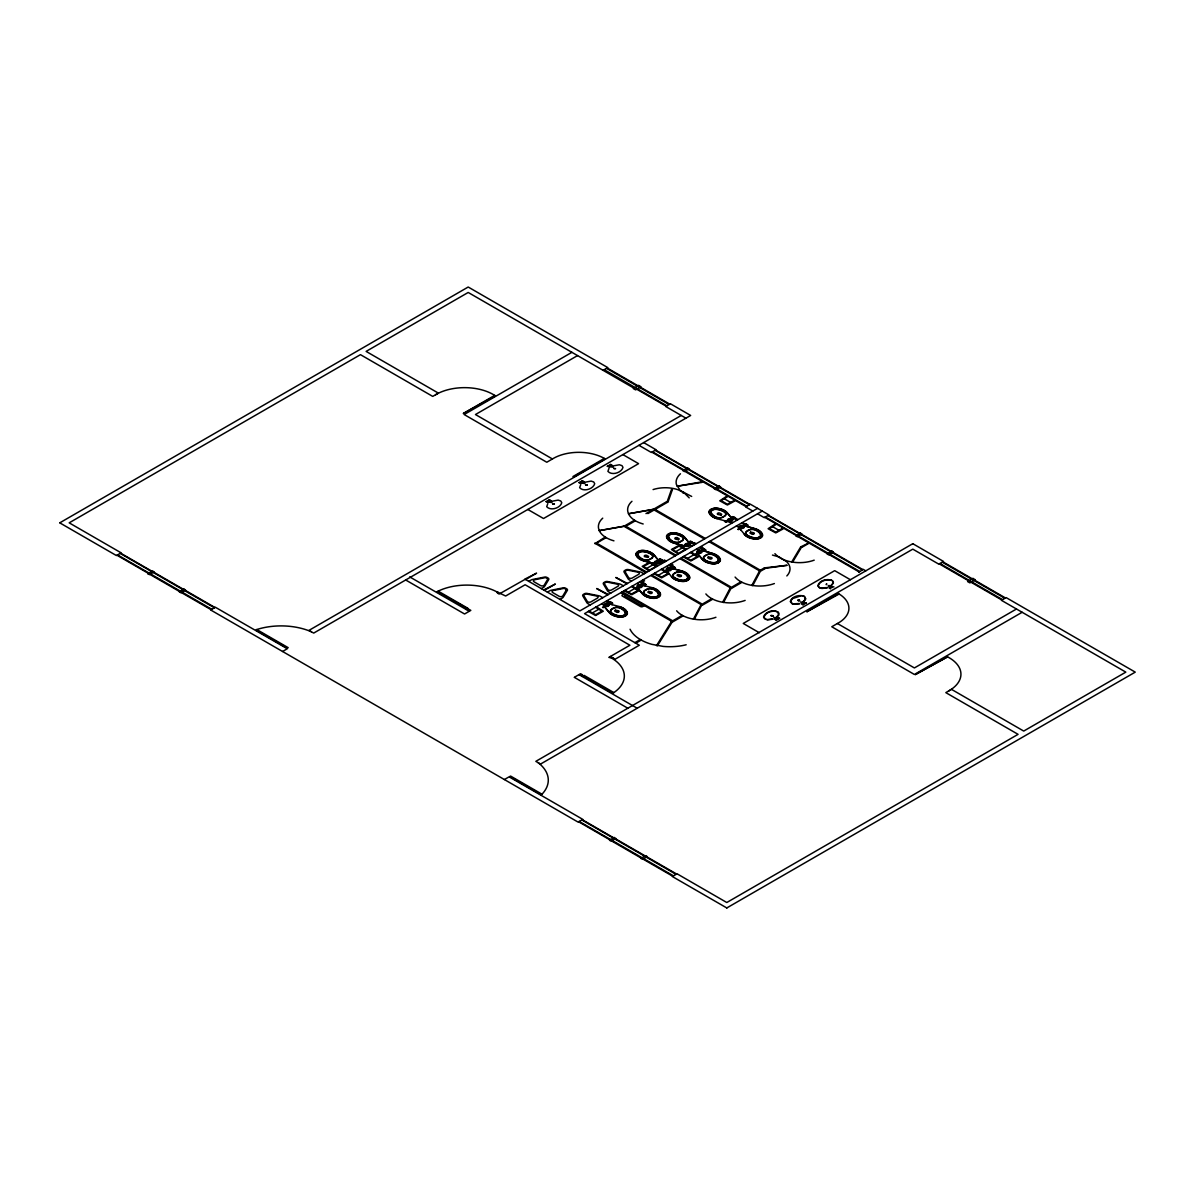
<?xml version="1.0" encoding="UTF-8"?>
<svg xmlns="http://www.w3.org/2000/svg" width="1195" height="1195" viewBox="0 0 1195 1195"><rect width="100%" height="100%" fill="white"/><g stroke="black" fill="none" stroke-linecap="round" stroke-linejoin="round"><path stroke-width="1.5" d="M654.113 563.413L652.261 564.488L654.546 563.667L654.487 562.696M682.838 546.847L684.69 545.771M686.139 545.742L685.079 545.039M727.172 521.154L725.335 522.215L727.621 521.408M728.875 521.184L728.577 521.08A2.106 1.225 0 0 1 728.532 518.959A2.106 1.225 0 0 1 731.698 520.019A2.106 1.225 0 0 1 728.532 521.065L727.561 520.422M606.462 604.506L607.926 605.611M639.056 585.938L639.056 586.999M639.011 587.014L640.908 587.014L641.073 586.103M740.885 526.816C745.292 525.173 741.527 530.072 740.915 526.831M657.429 561.755C659.117 563.935 652.918 562.651 656.189 561.56M685.766 544.636C689.186 541.903 687.991 547.564 685.855 544.442M667.124 501.795L671.53 489.397L672.427 489.562L668.02 501.96M694.34 619.249L701.749 604.969M760.334 571.315L752.79 585.505L751.879 585.371L759.422 571.165L760.334 571.315L709.128 541.738M800.665 546.952L791.702 561.979L792.614 562.128L801.576 547.116M606.477 604.521L605.865 605.79L607.971 605.626M730.698 520.393L730.235 519.377M547.818 503.558L546.698 506.725C550.611 511.131 560.231 508.219 561.784 502.722L560.769 501.004L558.155 500.107L550.895 501.452M580.755 484.543L579.65 487.709C583.548 492.101 593.168 489.203 594.722 483.706L593.706 481.973L591.092 481.092L583.832 482.436M609.032 468.216L607.926 471.383C611.825 475.774 621.445 472.876 622.998 467.379L621.997 465.647L619.368 464.765L612.109 466.11M609.091 602.459L610.167 601.847L609.047 602.429M609.629 602.16L610.585 602.086L606.702 600.951L609.629 602.863A1.643 0.956 0 0 0 610.899 603.624L612.228 602.952A2.315 1.329 0 0 0 610.794 602.116L608.419 603.505L612.318 604.61M611.422 603.804L612.482 603.191L611.287 603.819M612.691 603.311L611.75 603.893M658.803 559.499L660.133 559.036L659.013 559.618M642.238 583.683L643.313 583.07L642.193 583.653M660.91 560.724L661.97 560.096L664.793 561.859M642.731 583.922L643.746 583.324M663.942 562.352C657.429 562.023 664.779 559.35 661.388 560.993L660.626 560.649A1.643 0.956 0 0 1 659.326 559.917L659.819 558.857M645.673 584.34L644.434 585.042L639.863 582.189L643.941 583.339A2.315 1.329 0 0 1 645.39 584.176L644.523 584.997L645.644 584.415M644.777 585.147L645.853 584.534M694.519 544.696L691.203 543.008A1.643 0.956 0 0 1 689.903 542.276L690.008 541.454M671.47 566.818L672.531 566.206L672.008 567.222A1.643 0.956 0 0 0 673.278 567.983L674.607 567.296A2.315 1.329 0 0 0 673.158 566.475L670.783 567.864L672.202 568.671L674.607 567.296M671.993 566.505L672.964 566.445L669.081 565.31L671.515 566.729M691.487 543.068L692.562 542.455L695.37 544.218M692.024 542.769L692.981 542.709M692.443 543.008L693.04 542.739M673.786 568.163L674.861 567.55M675.07 567.67L673.995 568.282M702.63 548.893L703.586 548.834M703.033 549.177L703.795 548.849A2.315 1.329 0 0 1 705.229 549.685L704.288 550.566M704.423 550.551L705.752 550.073L703.93 550.357M705.692 550.044L704.751 550.626M731.863 517.226L733.147 516.733M733.969 518.451L735.015 517.719A2.315 1.329 0 0 0 733.566 516.882L732.042 517.435L733.192 516.763M734.507 518.137L734.94 518.391M744.321 524.426L745.381 523.813L744.261 524.396M744.858 524.112L745.814 524.052M746.651 525.77L747.712 525.143M648.108 557.303L648.616 556.482L646.749 555.376A1.568 0.911 0 0 0 644.553 556.646L647.899 557.423M615.231 610.227L614.723 611.048L616.575 612.154A1.568 0.911 0 0 0 618.786 610.884L615.425 610.107M678.685 539.662L679.163 538.811L677.326 537.72A1.568 0.911 0 0 0 675.13 538.99L678.476 539.781M648.377 591.45L647.869 592.272L649.736 593.377A1.568 0.911 0 0 0 651.932 592.108L648.586 591.331M721.168 515.03L721.705 514.268L719.808 513.103A1.568 0.911 0 0 0 717.612 514.373L720.958 515.15M677.595 574.571L677.087 575.392L678.954 576.513A1.568 0.911 0 0 0 681.15 575.243L677.804 574.451M708.232 556.96L707.724 557.781L709.591 558.902A1.568 0.911 0 0 0 711.787 557.632L708.426 556.84M750.445 532.178L749.952 533L751.804 534.12A1.568 0.911 0 0 0 754 532.851L750.654 532.059M690.068 541.738L691.083 541.514A2.315 1.329 0 0 1 692.517 542.351L690.112 543.71L688.693 542.903L691.083 541.514M582.234 480.808L584.923 483.587L579.142 482.586M776.302 617.188L778.348 615.066L778.079 612.154M776.705 617.427L778.737 615.291L779.02 613.229C775.077 608.569 765.203 611.332 763.545 616.993L766.1 619.518M803.025 601.757L805.072 599.636L804.803 596.723M803.428 601.996L805.848 598.785L803.817 596.051M830.615 585.834L832.661 583.713L832.945 581.651M831.003 586.058L833.423 582.861L832.392 580.785M549.282 499.824L551.97 502.602L546.205 501.601M610.511 464.482L613.199 467.26L607.418 466.259M776.436 620.13L773.748 617.352L779.528 618.353M802.383 603.266L801.397 603.833L803.04 604.775L803.294 603.908L800.486 601.921L806.252 602.922M645.763 589.807L645.883 589.732A11.726 6.767 0 0 1 647.496 588.926A6.946 4.018 0 0 1 649.856 588.508A8.664 5.004 0 0 1 652.246 588.762A11.666 6.737 0 0 1 654.218 589.464A18.732 10.815 0 0 1 657.653 592.093A10.098 5.826 0 0 1 658.594 593.691A5.049 2.913 0 0 1 657.34 596.499M674.981 572.943L675.1 572.868A11.726 6.767 0 0 1 676.714 572.046A6.946 4.018 0 0 1 679.089 571.628A8.664 5.004 0 0 1 681.464 571.882A11.666 6.737 0 0 1 683.435 572.584A18.732 10.815 0 0 1 686.871 575.213A10.098 5.826 0 0 1 687.812 576.827A5.049 2.913 0 0 1 686.513 579.665A5.049 2.913 0 0 1 681.613 580.411M683.271 547.101L685.138 546.025M603.116 607.702L604.849 606.627M636.143 588.926L637.996 587.85M665.361 572.061L667.213 570.986L666.377 570.373A3.107 1.792 0 0 1 666.974 568.327A3.107 1.792 0 0 1 670.529 567.983L672.262 568.641M696.117 554.435L697.85 553.375M738.346 529.654L740.078 528.593M59.75 522.842L468.201 287.024L607.792 367.612L603.072 370.33M147.836 573.69L152.542 570.971L154.155 571.897L149.435 574.616L147.821 573.69M494.685 395.381L463.272 413.515L495.432 395.814L494.685 395.381A40.466 23.362 0 0 0 435.548 394.753M571.897 352.316L464.153 414.531L546.787 462.241L552.434 458.97A36.074 20.823 0 0 1 604.326 458.417L605.133 458.88L573.719 477.014L572.928 476.551L604.326 458.417M577.543 355.587L475.461 414.531L552.434 458.97M256.776 629.526L255.939 630.019L287.353 648.153L288.204 647.675L256.776 629.526A50.22 28.994 0 0 1 311.327 631.737M681.24 415.457L308.967 630.377L313.688 633.096L690.665 415.457L670.395 403.746L665.69 406.479L685.945 418.175M282.573 651.484L287.293 648.765L215.384 607.254L210.664 609.973L578.081 822.1L582.802 819.382L509.1 776.825L504.395 779.543M548.684 502.049L546.07 501.676L549.416 499.749L551.059 500.69L550.073 501.258M581.621 483.034L579.007 482.66L582.368 480.734L583.996 481.675L583.011 482.242M609.898 466.707L607.284 466.334L610.645 464.407L612.273 465.348L611.287 465.916M525.128 579.306L499.122 594.049L497.389 593.049L498.181 592.586A44.454 25.663 0 0 0 438.162 591.137L437.056 591.779L470.83 610.376L464.571 613.991L405.673 579.978M466.125 609.465L468.007 608.374L438.162 591.137M525.576 579.5L536.57 573.152L524.904 579.112L579.859 610.914L757.54 508.338M594.961 543.65L605.103 537.153L606.044 537.69L596.589 543.142L646.48 571.957M528.728 581.382L531.028 580.053A4.436 2.569 0 0 1 533 579.396L544.502 577.095A2.659 1.539 0 0 1 547.101 577.484L548.057 578.036A2.659 1.539 0 0 1 548.729 579.53L544.741 586.177A4.436 2.569 0 0 1 543.591 587.313L541.29 588.642M645.972 513.596L666.676 501.661M647.869 513.596L667.617 502.199L666.676 501.661M718.912 486.036L714.192 488.77L715.805 489.696L720.525 486.962L718.912 486.036L720.525 486.962M543.695 589.971L555.361 584.011L544.367 590.36M547.37 592.152L549.67 590.823A4.436 2.569 0 0 1 551.642 590.166L563.159 587.85A2.659 1.539 0 0 1 565.743 588.254L566.699 588.806A2.659 1.539 0 0 1 567.386 590.3L563.383 596.932A4.436 2.569 0 0 1 562.247 598.083L559.932 599.412M726.605 496.298L719.763 500.81L727.396 505.007L734.776 501.019M727.441 496.747L721.093 500.675L727.396 504.23L734.014 500.541M689.336 541.828L690.396 541.215M732.879 516.584L732.401 517.644M658.983 559.708L660.491 559.155A2.315 1.329 0 0 1 661.94 559.992L659.535 561.366L658.116 560.545L659.998 561.082M657.145 561.127L659.595 561.321M638.13 551.642A8.679 5.019 0 0 0 636.308 553.569A8.649 4.989 0 0 0 636.591 555.69A14.161 8.186 0 0 0 644.105 560.843L653.874 563.547L644 560.993A14.43 8.335 0 0 1 636.337 555.735A8.918 5.153 0 0 1 636.039 553.524A8.948 5.168 0 0 1 637.921 551.537A8.948 5.168 0 0 1 641.371 550.462A8.918 5.153 0 0 1 645.18 550.626A14.43 8.335 0 0 1 654.277 555.048L658.49 560.336L660.491 559.155M687.722 543.471L689.022 543.934M730.22 518.854L731.594 519.646M733.566 516.882L731.191 518.271L732.998 518.854M657.31 561.067L659.311 561.217M688.201 543.441L690.187 543.68M730.892 518.929L732.669 519.048M658.938 560.963L659.939 561.127M689.605 543.396L690.516 543.486M646.54 568.506L653.067 564.742M654.845 563.696L655.816 563.457M675.758 551.642L682.3 547.878M731.698 519.586L732.386 518.959M732.998 518.764L733.999 518.212M686.333 545.846L686.094 545.712A2.106 1.225 0 0 1 686.049 543.591A2.106 1.225 0 0 1 689.201 544.636A2.106 1.225 0 0 1 686.035 545.697M733.775 518.436L735.074 517.749M762.246 511.072L584.579 613.632L639.325 645.24L615.126 659.207L610.406 656.488M624.044 593.87L622.476 594.781A1.673 0.956 0 0 0 622.476 596.141L640.46 606.522A1.673 0.956 0 0 0 642.82 606.522L644.389 605.611M607.448 604.087L608.823 604.879M742.663 526.039L744.052 526.846M744.276 534.434A14.43 8.335 0 0 0 753.373 538.855A8.918 5.153 0 0 0 757.182 539.035A8.948 5.168 0 0 0 760.632 537.944A8.948 5.168 0 0 0 762.515 535.957A8.918 5.153 0 0 0 762.231 533.747A14.43 8.335 0 0 0 754.553 528.504L743.634 525.456L746.009 524.067A2.315 1.329 0 0 1 747.458 524.904L746.516 525.785M592.347 612.96L598.874 609.196M605.805 606.313L604.909 605.79M607.643 604.028L609.898 604.282M628.331 592.197L634.859 588.418M637.936 586.879L639.25 587.641M640.595 585.311L641.969 586.103M643.941 583.339L641.566 584.728L642.985 585.55L645.39 584.176M669.812 568.432L671.202 569.238M705.229 549.685L702.824 551.059L701.42 550.238L703.302 550.79M741.333 528.369L740.138 527.757M742.827 525.979L745.127 526.233M641.267 585.386L643.044 585.505M658.311 575.318L664.838 571.539M670.022 568.387L671.007 567.983M687.528 558.438L694.056 554.674M699.105 553.151L697.716 552.434M700.449 550.82L702.899 551.014M702.944 549.431L701.898 550.029L712.22 553.419A14.161 8.186 0 0 1 719.748 558.573A8.649 4.989 0 0 1 720.032 560.694A8.679 5.019 0 0 1 718.21 562.621M625.224 594.542L624.343 595.842L640.864 605.387L643.209 604.939M642.372 585.147L645.464 585.834M671.59 568.267L681.703 570.896A14.43 8.335 0 0 1 689.366 576.154A8.918 5.153 0 0 1 689.664 578.35A8.948 5.168 0 0 1 687.782 580.337A8.948 5.168 0 0 1 684.332 581.427A8.918 5.153 0 0 1 680.523 581.248A14.43 8.335 0 0 1 671.426 576.827M608.927 604.819L609.599 604.192M610.212 603.998L611.228 603.43M744.156 526.771L744.829 526.159M745.441 525.964L746.457 525.397M611.004 603.654L612.228 602.952M641.834 585.714L642.761 585.416M667.512 571.016L668.483 570.762M671.306 569.178L671.978 568.551M700.703 550.671L701.823 551.612L702.615 550.925M746.233 525.621L747.458 524.904M673.651 568.178L674.891 567.461M747.98 525.292L746.143 525.576A1.643 0.956 0 0 1 744.843 524.844L741.931 522.917L746.009 524.067M774.943 524.202L768.101 528.713L775.734 532.925L783.113 528.922M775.764 524.65L769.431 528.593L775.734 532.134L782.337 528.444M574.302 677.341L580.561 673.711L582.294 674.712L581.502 675.175L612.766 693.219L613.871 692.592A44.454 25.663 0 0 0 611.362 657.937L608.838 657.384L629.899 645.24L525.128 584.758L505.649 596.006L496.761 591.779L498.181 592.586M634.844 642.656L640.266 639.519L641.222 640.057L635.785 643.194M760.632 570.06L764.068 568.073L765.009 568.626L760.632 571.15M808.447 543.546L802.009 547.25L801.068 546.712L808.403 543.157M731.474 588.388L741.871 582.383L740.915 581.845L731.474 587.298L681.195 558.259M582.129 676.445L584.011 675.354L613.871 692.592M613.558 658.296L611.362 657.937M831.78 551.194L827.059 553.927L828.673 554.853L833.378 552.135L831.78 551.194L833.378 552.135M775.66 618.696L774.674 619.264L776.302 620.205L779.663 618.263L777.049 617.89M803.772 602.459L806.386 602.833L803.04 604.775M829.972 587.342L828.986 587.91L830.615 588.851M831.347 586.536L833.976 586.909M838.367 593.542A36.074 20.823 0 0 1 837.411 623.506L831.765 626.763L914.399 674.473L1022.143 612.273M541.992 794.197L541.156 794.69L509.742 776.541L510.579 776.063L541.992 794.197A50.22 28.994 0 0 0 538.183 762.709M1016.482 609.002L914.399 667.945L837.411 623.506M947.56 656.847L915.4 674.548L947.56 656.847A40.466 23.362 0 0 1 948.636 690.979M726.799 907.946L1135.25 672.128L1006.145 597.605L1001.44 600.323L1125.824 672.128L1023.727 731.071L951.474 689.351L945.813 692.622L1018.08 734.342L726.799 902.509L677.057 873.799L672.337 876.518L726.844 907.976M737.778 529.34L739.227 527.981A3.107 1.792 0 0 1 739.839 525.934A3.107 1.792 0 0 1 743.38 525.591L743.38 525.591M695.55 554.121L697.402 553.121M666.78 570.732L665.481 572.061M635.71 588.672L637.562 587.596M602.549 607.374L603.998 606.014A3.107 1.792 0 0 1 604.61 603.968A3.107 1.792 0 0 1 608.15 603.624L608.658 603.639M674.966 572.958L674.846 573.017A11.726 6.767 0 0 0 673.427 573.958A6.946 4.018 0 0 0 672.695 575.318A8.664 5.004 0 0 0 673.143 576.692A11.666 6.737 0 0 0 674.368 577.827A18.732 10.815 0 0 0 678.909 579.814A10.098 5.826 0 0 0 681.688 580.352M645.629 589.882L645.748 589.822A11.726 6.767 0 0 0 644.21 590.823A6.946 4.018 0 0 0 643.478 592.182A8.664 5.004 0 0 0 643.926 593.571A11.666 6.737 0 0 0 645.151 594.707A18.732 10.815 0 0 0 649.692 596.678A10.098 5.826 0 0 0 652.47 597.231A5.049 2.913 0 0 0 657.34 596.499M700.464 552.628L700.464 551.343M639.011 585.923L641.117 586.088M826.955 587.611L820.009 587.94M827.358 587.85L821.891 588.478L818.874 587.372M799.38 603.535L792.434 603.863M799.769 603.774L792.823 604.087L790.283 601.563C791.583 596.604 798.335 594.826 802.861 595.857M772.657 618.965L767.175 619.607M773.045 619.204L767.578 619.846L764.561 618.726M728.92 519.347L730.25 519.347M730.25 520.676L728.92 520.676M655.846 561.62L656.862 561.545M700.479 552.643L698.477 551.985L700.479 551.313M669.514 570.314C672.934 568.641 665.406 568.611 668.841 570.314M701.614 481.884L677.012 486.245L701.898 482.407M653.127 509.399L628.525 513.76L653.127 509.399L704.348 538.99M764.382 567.894L787.132 565.295L764.666 568.417M801.233 595.707L792.584 598.59L790.866 600.741L791.688 603.52M826.761 584.056C826.611 585.117 825.551 584.549 826.582 583.877M799.186 599.98C795.84 600.756 802.024 601.399 798.783 599.756C795.676 600.114 800.545 601.563 798.992 599.8M830.45 579.933C825.969 579.426 819.516 580.949 818.246 585.879L818.53 586.82M759.363 570.792L760.274 570.941M701.883 605.058L700.987 604.894L693.429 619.1L694.34 619.264M772.463 555.077L779.11 556.945L786.624 561.62A25.065 14.474 0 0 1 786.833 575.945M724.08 520.661L726.874 521.319L717.06 518.72A14.43 8.335 0 0 1 709.397 513.462A8.918 5.153 0 0 1 709.098 511.266A8.948 5.168 0 0 1 710.98 509.279A8.948 5.168 0 0 1 714.431 508.189A8.918 5.153 0 0 1 718.24 508.353A14.43 8.335 0 0 1 727.337 512.789L731.564 518.062M727.516 521.468L728.248 521.632A3.107 1.792 0 0 0 731.788 521.289A3.107 1.792 0 0 0 732.386 519.242L732.386 519.242M684.391 545.936L674.577 543.337A14.43 8.335 0 0 1 666.915 538.079A8.918 5.153 0 0 1 666.616 535.883A8.948 5.168 0 0 1 668.498 533.896A8.948 5.168 0 0 1 671.948 532.806A8.918 5.153 0 0 1 675.758 532.985A14.43 8.335 0 0 1 684.855 537.406L689.067 542.679M685.751 546.264L685.751 546.264A3.107 1.792 0 0 0 689.291 545.906A3.107 1.792 0 0 0 689.903 543.859L689.903 543.859M701.151 550.357L701.151 550.357A3.107 1.792 0 0 0 697.611 550.716A3.107 1.792 0 0 0 696.999 552.762L697.297 553.18M703.198 550.85L712.339 553.285A14.43 8.335 0 0 1 720.002 558.528A8.918 5.153 0 0 1 720.301 560.724A8.948 5.168 0 0 1 718.419 562.726A8.948 5.168 0 0 1 714.968 563.801A8.918 5.153 0 0 1 711.159 563.637A14.43 8.335 0 0 1 702.062 559.215L697.566 553.554M655.174 563.906L655.174 563.906A3.107 1.792 0 0 0 658.714 563.547A3.107 1.792 0 0 0 659.326 561.516L659.326 561.516M641.297 584.848L641.297 584.848A3.107 1.792 0 0 0 637.757 585.206A3.107 1.792 0 0 0 637.159 587.238L637.159 587.238M745.321 526.129L754.448 528.638A14.161 8.186 0 0 1 761.962 533.792A8.649 4.989 0 0 1 762.261 535.913A8.679 5.019 0 0 1 760.438 537.84A8.679 5.019 0 0 1 757.137 538.87A8.649 4.989 0 0 1 753.447 538.706A14.161 8.186 0 0 1 744.515 534.374L739.854 528.728L740.93 530.386M684.451 545.906L674.697 543.202A14.161 8.186 0 0 1 667.168 538.049A8.649 4.989 0 0 1 666.885 535.913A8.679 5.019 0 0 1 668.707 534.001A8.679 5.019 0 0 1 672.008 532.955A8.649 4.989 0 0 1 675.683 533.134A14.161 8.186 0 0 1 684.615 537.481L688.977 542.739M672.471 568.521L681.583 571.031A14.161 8.186 0 0 1 689.112 576.184A8.649 4.989 0 0 1 689.395 578.32A8.679 5.019 0 0 1 687.588 580.232M643.254 585.386L652.485 587.761A14.43 8.335 0 0 1 660.148 593.019A8.918 5.153 0 0 1 660.447 595.215A8.948 5.168 0 0 1 658.564 597.201A8.948 5.168 0 0 1 655.114 598.292A8.918 5.153 0 0 1 651.305 598.127A14.43 8.335 0 0 1 642.208 593.706L637.712 588.03M610.092 604.162L619.339 606.537A14.43 8.335 0 0 1 627.002 611.795A8.918 5.153 0 0 1 627.285 613.991A8.948 5.168 0 0 1 625.403 615.978A8.948 5.168 0 0 1 621.968 617.068A8.918 5.153 0 0 1 618.159 616.904A14.43 8.335 0 0 1 609.047 612.467L604.565 606.806L609.301 612.408A14.161 8.186 0 0 0 618.233 616.754A8.649 4.989 0 0 0 621.908 616.919A8.679 5.019 0 0 0 625.239 615.873M831.795 580.367C827.045 578.41 819.397 580.307 817.858 585.64L819.262 587.596M802.472 595.633L804.22 596.29M777.497 611.72C772.747 610.212 765.427 611.974 763.949 617.232L764.217 618.173M691.681 496.448L680.299 490.637L676.37 484.408A27.171 15.684 0 0 1 680.448 473.773M832.377 587.014L829.016 585.445L828.06 585.998L830.794 587.925M607.165 367.97L638.07 385.806M640.326 387.15L669.738 404.134M942.885 561.829L972.297 578.813M974.582 580.143L1005.488 597.978M606.522 368.329L669.14 404.478M942.287 562.188L1004.89 598.322M604.207 369.673L666.81 405.822M939.957 563.517L1002.56 599.666M636.741 389.226L666.153 406.195M939.3 563.906L968.712 580.889M970.997 582.219L1001.888 600.054M633.977 388.166L468.201 292.461L366.118 351.405L438.386 393.125L432.724 396.396L360.457 354.661L69.176 522.842L121.128 552.837L116.408 555.555L60.123 523.052M643.657 442.583L656.07 449.753L651.365 452.487L638.937 445.317M865.792 570.837L863.193 569.343L858.846 572.271M688.634 469.097L718.449 486.305M720.107 487.216L749.907 504.424M801.501 534.255L831.317 551.463M832.96 552.374L862.775 569.582M655.532 450.067L686.961 468.216M768.4 515.224L799.814 533.373M655.114 450.306L686.542 468.455M688.141 469.381L717.956 486.589M719.569 487.515L749.37 504.738M767.982 515.478L799.395 533.612M801.008 534.538L830.824 551.746M832.422 552.688L862.237 569.895M652.5 451.829L683.913 469.964M685.527 470.89L715.342 488.098M716.94 489.024L746.755 506.247M765.368 516.987L796.781 535.121M798.394 536.047L828.21 553.27M829.808 554.196L859.623 571.404M651.902 452.173L683.331 470.307M764.77 517.33L796.184 535.465M684.795 471.308L714.61 488.516M716.253 489.427L746.068 506.65M797.662 536.465L827.478 553.688M829.106 554.599L858.921 571.808M752.82 511.072L745.62 506.904L750.326 504.185L768.938 514.926L764.217 517.644L757.54 513.79M772.448 526.577L778.976 530.341M850.392 579.724L834.693 570.657L743.245 623.446L759.348 632.752M734.985 517.808L737.853 519.586M737.001 520.079L733.7 518.391A1.643 0.956 0 0 1 732.386 517.659M622.879 454.593L638.578 463.66L543.531 518.525L527.817 509.458M732.206 517.779L733.461 518.496M744.664 524.963L745.919 525.695M682.45 492.549L683.391 493.087M727.128 520.886L728.069 521.423M729.204 521.871L731.669 523.29M736.374 526.009L738.824 527.413M739.585 528.07L740.527 528.623M655.054 509.414L705.289 538.437M710.069 541.201L760.334 570.224M694.205 542.605L695.998 543.65M701.256 546.683L703.063 547.713M703.646 548.863L699.702 547.698L702.63 549.61A1.643 0.956 0 0 0 703.9 550.372M702.436 549.745L703.691 550.462M690.172 544.935L691.98 545.966M697.178 549.028L699.643 550.447M697.357 552.852L698.298 553.404M691.233 552.075L698.492 556.706L690.829 560.993L683.062 556.78M690.441 552.523L697.088 556.706L690.755 560.201L683.854 556.317M675.713 555.107L625.821 526.278L635.277 520.826L634.336 520.288L623.939 526.278L675.19 555.884M680.239 558.812L731.459 588.373M664.196 559.932L666.003 560.963M671.246 564.01L673.054 565.041M671.799 567.356L673.069 568.088M672.665 568.402L671.261 567.58L671.889 568.028M659.864 562.427L661.671 563.472M666.915 566.505L668.722 567.55M666.735 570.463L667.676 571.016M662.015 568.939L669.275 573.585L661.597 577.872L653.844 573.66M661.208 569.403L667.9 573.54L661.597 577.08L654.636 573.197M651.977 575.139L702.257 604.162L711.697 598.71L712.638 599.248L702.257 605.253L651.036 575.676M594.707 543.142L645.539 572.51M644.06 573.869L641.745 572.539A4.436 2.569 0 0 0 639.773 571.867L628.271 569.567A2.659 1.539 0 0 0 625.687 569.955L624.731 570.508A2.659 1.539 0 0 0 624.044 572.002L628.032 578.649A4.436 2.569 0 0 0 629.182 579.784L631.483 581.114M642.925 580.008L644.583 580.964M641.745 581.039L643.537 582.084M642.029 584.46L643.448 585.266M637.458 583.518L639.265 584.549M637.518 587.342L638.459 587.88M632.394 586.043L639.235 590.539L631.752 594.737L624.223 590.748M627.465 583.429L615.813 577.469L626.807 583.817M631.602 586.491L637.906 590.42L631.543 593.96L625.03 590.3M623.357 585.819L621.041 584.489A4.436 2.569 0 0 0 619.07 583.817L607.568 581.517A2.659 1.539 0 0 0 604.984 581.92L604.028 582.458A2.659 1.539 0 0 0 603.341 583.952L607.329 590.599A4.436 2.569 0 0 0 608.479 591.734L610.779 593.078M622.416 591.809L672.68 620.832L682.121 615.38L683.062 615.918L672.68 621.923L621.475 592.361M621.027 592.601L623.626 594.109M608.33 594.483L596.678 588.523L607.672 594.871M602.773 597.694L600.458 596.365A4.436 2.569 0 0 0 598.486 595.707L586.984 593.407A2.659 1.539 0 0 0 584.4 593.795L583.444 594.348A2.659 1.539 0 0 0 582.757 595.842L586.745 602.489A4.436 2.569 0 0 0 587.895 603.624L590.196 604.954M609.435 602.997L610.69 603.729M606.194 601.563L607.986 602.609M601.862 604.058L603.669 605.103M604.356 606.119L605.297 606.657M596.424 606.806L603.296 611.228L595.633 615.515L588.254 611.526M595.618 607.269L601.892 611.228L595.633 614.723L589.045 611.063M409.721 576.901L469.262 611.272M578.992 674.622L637.219 708.247M574.526 677.46L627.823 708.232M153.692 572.166L183.507 589.374M185.15 590.285L214.966 607.493M615.365 838.711L645.18 855.919M646.824 856.83L676.639 874.038M120.59 553.136L152.004 571.285M582.264 819.68L613.677 837.829M120.172 553.39L151.586 571.524M153.199 572.45L182.999 589.658M184.613 590.599L214.428 607.807M581.845 819.934L613.259 838.068M614.857 838.995L644.673 856.203M646.286 857.129L676.101 874.352M117.543 554.898L148.972 573.032M150.57 573.958L180.385 591.181M181.999 592.108L211.814 609.316M579.216 821.443L610.645 839.577M612.243 840.503L642.059 857.726M643.672 858.652L673.487 875.86M116.961 555.242L148.374 573.376M578.634 821.787L610.047 839.921M149.853 574.377L179.668 591.6M181.296 592.511L211.112 609.719M611.526 840.922L641.327 858.144M642.97 859.056L672.785 876.264M724.155 498.688L730.683 502.453M689.724 542.396L690.979 543.128M690.59 543.441L689.171 542.62L689.814 543.068M684.645 545.503L685.586 546.055M686.438 549.297L679.059 545.293L671.426 549.506L678.252 554.017M659.147 560.052L660.402 560.769M654.068 563.159L655.009 563.696M657.205 566.161L649.826 562.158L642.193 566.37L649.034 570.881M831.406 580.128L832.781 581.024M774.913 553.658C780.126 559.559 788.207 561.784 795.78 562.501A27.171 15.684 0 0 0 814.198 560.156M731.459 518.122L727.098 512.849A14.161 8.186 0 0 0 718.165 508.502A8.649 4.989 0 0 0 714.49 508.338A8.679 5.019 0 0 0 711.159 509.384A8.679 5.019 0 0 0 709.367 511.296A8.649 4.989 0 0 0 709.651 513.417A14.161 8.186 0 0 0 717.179 518.585M697.626 553.509L702.302 559.14A14.161 8.186 0 0 0 711.234 563.487A8.649 4.989 0 0 0 714.909 563.652A8.679 5.019 0 0 0 718.24 562.606M658.385 560.38L654.038 555.122A14.161 8.186 0 0 0 645.106 550.775A8.649 4.989 0 0 0 641.431 550.611A8.679 5.019 0 0 0 638.1 551.657M637.771 588L642.447 593.631A14.161 8.186 0 0 0 651.38 597.978A8.649 4.989 0 0 0 655.054 598.142A8.679 5.019 0 0 0 658.385 597.097A8.679 5.019 0 0 0 660.178 595.185A8.649 4.989 0 0 0 659.894 593.064A14.161 8.186 0 0 0 652.365 587.91M668.065 572.778L666.929 571.165L671.665 576.767A14.161 8.186 0 0 0 680.597 581.114A8.649 4.989 0 0 0 684.272 581.278A8.679 5.019 0 0 0 687.603 580.217M689.216 497.867L683.674 492.355L677.909 489.696A25.065 14.474 0 0 0 653.082 489.577M686.169 644.777A41.317 23.855 0 0 1 663.15 646.405L651.992 644.374A41.317 23.855 0 0 1 630.049 629.242M774.375 583.548A27.171 15.684 0 0 1 755.957 585.894L752.193 585.445A27.171 15.684 0 0 1 735.089 577.065M745.142 600.413A27.171 15.684 0 0 1 726.724 602.758L722.96 602.31A27.171 15.684 0 0 1 705.872 593.93M643.179 523.978A27.171 15.684 0 0 1 628.675 514.104L627.883 511.923A27.171 15.684 0 0 1 631.961 501.288M613.946 540.842A27.171 15.684 0 0 1 599.442 530.968L598.65 528.788A27.171 15.684 0 0 1 602.743 518.152M715.924 617.277A27.171 15.684 0 0 1 697.507 619.637L693.742 619.174A27.171 15.684 0 0 1 676.639 610.794M717.164 509.204A5.049 2.913 0 0 0 712.25 509.951A5.049 2.913 0 0 0 710.95 512.789A10.098 5.826 0 0 0 711.891 514.388A18.732 10.815 0 0 0 715.327 517.017A11.666 6.737 0 0 0 717.299 517.734A8.664 5.004 0 0 0 719.689 517.988A6.946 4.018 0 0 0 722.049 517.554A11.726 6.767 0 0 0 723.662 516.748L723.916 516.598A11.726 6.767 0 0 0 725.335 515.657A6.946 4.018 0 0 0 726.067 514.298A8.664 5.004 0 0 0 725.619 512.924A11.666 6.737 0 0 0 724.394 511.789A18.732 10.815 0 0 0 719.853 509.802A10.098 5.826 0 0 0 717.075 509.264M644.105 551.478A5.049 2.913 0 0 0 639.191 552.224A5.049 2.913 0 0 0 637.891 555.048A10.098 5.826 0 0 0 638.832 556.661A18.732 10.815 0 0 0 642.268 559.29A11.666 6.737 0 0 0 644.224 559.992A8.664 5.004 0 0 0 646.614 560.246A6.946 4.018 0 0 0 648.975 559.828A11.726 6.767 0 0 0 650.603 559.006L650.857 558.857A11.726 6.767 0 0 0 652.276 557.931A6.946 4.018 0 0 0 652.993 556.571A8.664 5.004 0 0 0 652.56 555.182A11.666 6.737 0 0 0 651.335 554.047A18.732 10.815 0 0 0 646.794 552.06A10.098 5.826 0 0 0 644.015 551.522M674.607 534.016A4.705 2.719 0 0 0 670.007 534.718A4.705 2.719 0 0 0 668.797 537.362A9.769 5.646 0 0 0 669.708 538.93A18.403 10.621 0 0 0 673.069 541.499A11.338 6.543 0 0 0 674.936 542.171A8.335 4.81 0 0 0 677.192 542.41A6.617 3.824 0 0 0 679.387 542.022A11.397 6.587 0 0 0 681.06 541.156A11.397 6.587 0 0 0 682.569 540.185A6.617 3.824 0 0 0 683.241 538.915A8.335 4.81 0 0 0 682.838 537.616A11.338 6.543 0 0 0 681.673 536.54A18.403 10.621 0 0 0 677.221 534.598A9.769 5.646 0 0 0 674.518 534.06M644.045 584.848A1.643 0.956 0 0 1 642.761 584.101M712.235 562.785A5.049 2.913 0 0 0 717.149 562.038A5.049 2.913 0 0 0 718.449 559.2A10.098 5.826 0 0 0 717.508 557.602A18.732 10.815 0 0 0 714.072 554.973A11.666 6.737 0 0 0 712.101 554.271A8.664 5.004 0 0 0 709.71 554.017A6.946 4.018 0 0 0 707.35 554.435A11.726 6.767 0 0 0 705.737 555.257L705.483 555.406A11.726 6.767 0 0 0 704.064 556.332A6.946 4.018 0 0 0 703.332 557.692A8.664 5.004 0 0 0 703.78 559.081A11.666 6.737 0 0 0 704.99 560.216A18.732 10.815 0 0 0 709.546 562.203A10.098 5.826 0 0 0 712.325 562.74M619.219 606.672A14.161 8.186 0 0 1 626.748 611.84A8.649 4.989 0 0 1 627.031 613.961A8.679 5.019 0 0 1 625.209 615.888M617.382 611.601L618.159 611.481L617.382 611.601M645.166 555.989L645.942 555.869L645.166 555.989M650.528 592.825L651.32 592.705L650.558 592.765M675.743 538.333L676.534 538.213L675.772 538.273M679.761 575.96L680.538 575.841L679.761 575.96M710.383 558.349L710.472 558.229M718.225 513.716L718.314 513.596M752.611 533.567L753.388 533.448L752.611 533.567M643.478 566.564L649.423 570.179L656.01 566.385L649.826 562.95L643.522 566.49M672.71 549.7L678.655 553.315L685.228 549.521L678.984 546.085L672.755 549.625M547.698 501.049L549.446 501.183L547.698 501.049M552.643 503.902L554.39 504.036L552.643 503.902M580.65 482.033L582.398 482.168L580.65 482.033M585.595 484.886L587.342 485.021L585.595 484.886M608.927 465.706L610.675 465.841L608.927 465.706M613.871 468.559L615.619 468.694L613.961 468.44M606.119 605.133C608.778 606.552 605.297 603.535 607.015 605.701L607.389 604.909L606.014 605.118M639.28 586.357L640.669 586.476L639.34 586.267M668.498 569.492C671.217 570.881 667.676 567.894 669.394 570.06L669.768 569.268L668.393 569.477M699.12 551.881C701.779 553.285 698.298 550.283 700.031 552.434L700.389 551.642L699.015 551.866M728.89 519.915L730.294 520.019L728.965 519.81M741.348 527.1C744.067 528.489 740.541 525.501 742.244 527.667L742.618 526.875L741.244 527.085M770.969 615.544L772.717 615.679L770.969 615.544M771.358 615.784L773.105 615.903L771.358 615.784M776.302 618.637L778.05 618.771L776.391 618.502M803.04 603.206L804.788 603.341L803.04 603.206M830.615 587.283L832.362 587.402L830.615 587.283M655.831 562.173C658.475 563.592 655.009 560.574 656.727 562.74L657.101 561.949L655.726 562.158M686.408 544.532C689.231 545.876 685.467 542.963 687.304 545.099L687.678 544.308L686.303 544.517M730.205 588.03L722.661 602.235L723.558 602.399L731.116 588.194L730.205 588.03M547.668 579.336L544.233 585.072A2.226 1.285 0 0 1 540.558 585.565L534.06 581.816A2.226 1.285 0 0 1 534.912 579.694L544.83 577.708A1.553 0.896 0 0 1 546.309 577.932L547.265 578.485A1.553 0.896 0 0 1 547.668 579.336M566.31 590.106L562.875 595.842A2.226 1.285 0 0 1 559.2 596.32L552.717 592.571A2.226 1.285 0 0 1 553.554 590.449L563.472 588.463A1.553 0.896 0 0 1 564.951 588.702L565.907 589.255A1.553 0.896 0 0 1 566.31 590.106M671.456 621.609L656.518 645.614L657.429 645.778L672.367 621.773L671.411 621.564M681.299 541.29L681.18 541.365A11.726 6.767 0 0 1 679.567 542.186A6.946 4.018 0 0 1 677.192 542.605A8.664 5.004 0 0 1 674.816 542.351A11.666 6.737 0 0 1 672.845 541.649A18.732 10.815 0 0 1 669.409 539.02A10.098 5.826 0 0 1 668.468 537.406A5.049 2.913 0 0 1 669.768 534.568A5.049 2.913 0 0 1 674.682 533.821A10.098 5.826 0 0 1 677.371 534.419A18.732 10.815 0 0 1 681.927 536.406A11.666 6.737 0 0 1 683.137 537.541A8.664 5.004 0 0 1 683.585 538.915A6.946 4.018 0 0 1 682.853 540.289A11.726 6.767 0 0 1 681.434 541.215L681.314 541.29M612.736 608.509L612.467 608.658A11.726 6.767 0 0 0 611.063 609.599A6.946 4.018 0 0 0 610.331 610.959A8.664 5.004 0 0 0 610.764 612.333A11.666 6.737 0 0 0 611.989 613.468A18.732 10.815 0 0 0 616.545 615.455A10.098 5.826 0 0 0 619.324 616.008A5.049 2.913 0 0 0 624.193 615.276A5.049 2.913 0 0 0 625.448 612.467A10.098 5.826 0 0 0 624.507 610.869A18.732 10.815 0 0 0 621.071 608.24A11.666 6.737 0 0 0 619.1 607.538A8.664 5.004 0 0 0 616.71 607.269A6.946 4.018 0 0 0 614.349 607.702A11.726 6.767 0 0 0 612.736 608.509M747.951 530.475L747.697 530.625A11.726 6.767 0 0 0 746.292 531.551A6.946 4.018 0 0 0 745.56 532.925A8.664 5.004 0 0 0 745.994 534.299A11.666 6.737 0 0 0 747.219 535.435A18.732 10.815 0 0 0 751.774 537.421A10.098 5.826 0 0 0 754.553 537.959A5.049 2.913 0 0 0 759.378 537.257A5.049 2.913 0 0 0 760.662 534.434A10.098 5.826 0 0 0 759.736 532.821A18.732 10.815 0 0 0 756.286 530.192A11.666 6.737 0 0 0 754.329 529.49A8.664 5.004 0 0 0 751.939 529.236A6.946 4.018 0 0 0 749.579 529.654A11.726 6.767 0 0 0 747.951 530.475M183.97 589.105L179.25 591.839L180.863 592.765L185.569 590.046L183.97 589.105M638.683 385.447L633.29 388.554L635.576 389.884L640.983 386.762L638.683 385.447M687.498 467.902L682.778 470.621L684.376 471.547L689.097 468.828L687.498 467.902M585.177 594.259L584.221 594.796A1.553 0.896 0 0 0 583.817 595.663L587.268 601.384A2.226 1.285 0 0 0 590.928 601.877L597.425 598.127A2.226 1.285 0 0 0 596.574 596.006L586.655 594.02A1.553 0.896 0 0 0 585.177 594.259M605.76 582.368L604.804 582.921A1.553 0.896 0 0 0 604.401 583.772L607.852 589.493A2.226 1.285 0 0 0 611.511 589.986L618.009 586.237A2.226 1.285 0 0 0 617.158 584.116L607.239 582.129A1.553 0.896 0 0 0 605.76 582.368M626.464 570.418L625.508 570.971A1.553 0.896 0 0 0 625.105 571.822L628.555 577.543A2.226 1.285 0 0 0 632.215 578.036L638.713 574.287A2.226 1.285 0 0 0 637.861 572.166L627.943 570.179A1.553 0.896 0 0 0 626.464 570.418M729.368 519.556L729.01 520.348L730.369 520.139L729.368 519.556M639.743 586.013L639.385 586.805L640.759 586.596L639.743 586.013M800.351 533.06L795.646 535.778L797.244 536.704L801.964 533.986L800.351 533.06M912.801 543.695L535.823 761.349L540.528 764.068L912.801 549.147L938.837 564.174L943.542 561.456L912.801 543.695M838.188 593.706L806.774 611.84L838.92 594.124L838.188 593.706M972.954 578.44L967.562 581.547L969.847 582.876L975.254 579.754L972.954 578.44M614.215 837.516L609.495 840.234L611.108 841.16L615.828 838.442L614.215 837.516M645.629 855.65L640.923 858.383L642.522 859.31L647.242 856.576L645.629 855.65M623.909 526.263L599.292 530.625L623.909 526.263M712.474 510.086A4.705 2.719 0 0 0 711.279 512.745A9.769 5.646 0 0 0 712.19 514.298A18.403 10.621 0 0 0 715.551 516.882A11.338 6.543 0 0 0 717.418 517.554A8.335 4.81 0 0 0 719.674 517.793A6.617 3.824 0 0 0 721.87 517.39A11.397 6.587 0 0 0 723.558 516.539A11.397 6.587 0 0 0 725.051 515.553A6.617 3.824 0 0 0 725.723 514.298A8.335 4.81 0 0 0 725.305 512.999A11.338 6.543 0 0 0 724.155 511.908A18.403 10.621 0 0 0 719.689 509.966A9.769 5.646 0 0 0 717 509.443A4.705 2.719 0 0 0 712.474 510.086M639.415 552.359A4.705 2.719 0 0 0 638.22 555.018A9.769 5.646 0 0 0 639.116 556.571A18.403 10.621 0 0 0 642.477 559.14A11.338 6.543 0 0 0 644.359 559.813A8.335 4.81 0 0 0 646.6 560.052A6.617 3.824 0 0 0 648.795 559.663A11.397 6.587 0 0 0 650.483 558.797A11.397 6.587 0 0 0 651.992 557.826A6.617 3.824 0 0 0 652.664 556.556A8.335 4.81 0 0 0 652.246 555.257A11.338 6.543 0 0 0 651.081 554.181A18.403 10.621 0 0 0 646.629 552.239A9.769 5.646 0 0 0 643.941 551.717A4.705 2.719 0 0 0 639.415 552.359M655.457 563.338A2.106 1.225 0 0 0 658.624 562.277A2.106 1.225 0 0 0 655.457 561.232A2.106 1.225 0 0 0 655.457 563.338M652.545 597.037A4.705 2.719 0 0 0 657.101 596.365A4.705 2.719 0 0 0 658.266 593.736A9.769 5.646 0 0 0 657.355 592.182A18.403 10.621 0 0 0 653.994 589.613A11.338 6.543 0 0 0 652.126 588.941A8.335 4.81 0 0 0 649.871 588.702A6.617 3.824 0 0 0 647.675 589.09A11.397 6.587 0 0 0 645.987 589.957A11.397 6.587 0 0 0 644.493 590.928A6.617 3.824 0 0 0 643.821 592.197A8.335 4.81 0 0 0 644.224 593.497A11.338 6.543 0 0 0 645.39 594.572A18.403 10.621 0 0 0 649.856 596.514A9.769 5.646 0 0 0 652.545 597.037M638.474 587.328A2.106 1.225 0 0 0 641.999 586.79A2.106 1.225 0 0 0 639.415 585.296A2.106 1.225 0 0 0 638.474 587.328M686.288 579.53A4.705 2.719 0 0 0 687.483 576.871A9.769 5.646 0 0 0 686.587 575.303A18.403 10.621 0 0 0 683.211 572.734A11.338 6.543 0 0 0 681.344 572.061A8.335 4.81 0 0 0 679.089 571.822A6.617 3.824 0 0 0 676.893 572.211A11.397 6.587 0 0 0 675.22 573.077A11.397 6.587 0 0 0 673.711 574.048A6.617 3.824 0 0 0 673.039 575.318A8.335 4.81 0 0 0 673.457 576.617A11.338 6.543 0 0 0 674.622 577.708A18.403 10.621 0 0 0 679.074 579.65A9.769 5.646 0 0 0 681.762 580.172A4.705 2.719 0 0 0 686.288 579.53M667.691 570.463A2.106 1.225 0 0 0 671.217 569.91A2.106 1.225 0 0 0 668.632 568.417A2.106 1.225 0 0 0 667.691 570.463M716.91 561.904A4.705 2.719 0 0 0 718.12 559.245A9.769 5.646 0 0 0 717.209 557.692A18.403 10.621 0 0 0 713.848 555.122A11.338 6.543 0 0 0 711.981 554.45A8.335 4.81 0 0 0 709.725 554.211A6.617 3.824 0 0 0 707.53 554.599A11.397 6.587 0 0 0 705.842 555.466A11.397 6.587 0 0 0 704.348 556.437A6.617 3.824 0 0 0 703.661 557.707A8.335 4.81 0 0 0 704.079 559.006A11.338 6.543 0 0 0 705.244 560.082A18.403 10.621 0 0 0 709.696 562.023A9.769 5.646 0 0 0 712.399 562.546A4.705 2.719 0 0 0 716.91 561.904M698.313 552.852A2.106 1.225 0 0 0 701.853 552.299A2.106 1.225 0 0 0 699.269 550.805A2.106 1.225 0 0 0 698.313 552.852M619.398 615.813A4.705 2.719 0 0 0 623.954 615.141A4.705 2.719 0 0 0 625.119 612.512A9.769 5.646 0 0 0 624.208 610.959A18.403 10.621 0 0 0 620.847 608.374A11.338 6.543 0 0 0 618.965 607.702A8.335 4.81 0 0 0 616.725 607.463A6.617 3.824 0 0 0 614.529 607.867A11.397 6.587 0 0 0 612.841 608.733A11.397 6.587 0 0 0 611.347 609.704A6.617 3.824 0 0 0 610.66 610.974A8.335 4.81 0 0 0 611.078 612.258A11.338 6.543 0 0 0 612.243 613.349A18.403 10.621 0 0 0 616.695 615.291A9.769 5.646 0 0 0 619.398 615.813M605.312 606.104A2.106 1.225 0 0 0 608.852 605.566A2.106 1.225 0 0 0 606.268 604.072A2.106 1.225 0 0 0 605.312 606.104M759.139 537.123A4.705 2.719 0 0 0 760.349 534.464A9.769 5.646 0 0 0 759.437 532.91A18.403 10.621 0 0 0 756.077 530.341A11.338 6.543 0 0 0 754.194 529.669A8.335 4.81 0 0 0 751.954 529.43A6.617 3.824 0 0 0 749.758 529.818A11.397 6.587 0 0 0 748.07 530.685A11.397 6.587 0 0 0 746.576 531.655A6.617 3.824 0 0 0 745.889 532.925A8.335 4.81 0 0 0 746.307 534.225A11.338 6.543 0 0 0 747.472 535.315A18.403 10.621 0 0 0 751.924 537.242A9.769 5.646 0 0 0 754.628 537.78A4.705 2.719 0 0 0 759.139 537.123M740.541 528.07A2.106 1.225 0 0 0 744.082 527.518A2.106 1.225 0 0 0 741.483 526.024A2.106 1.225 0 0 0 740.541 528.07"/></g></svg>
